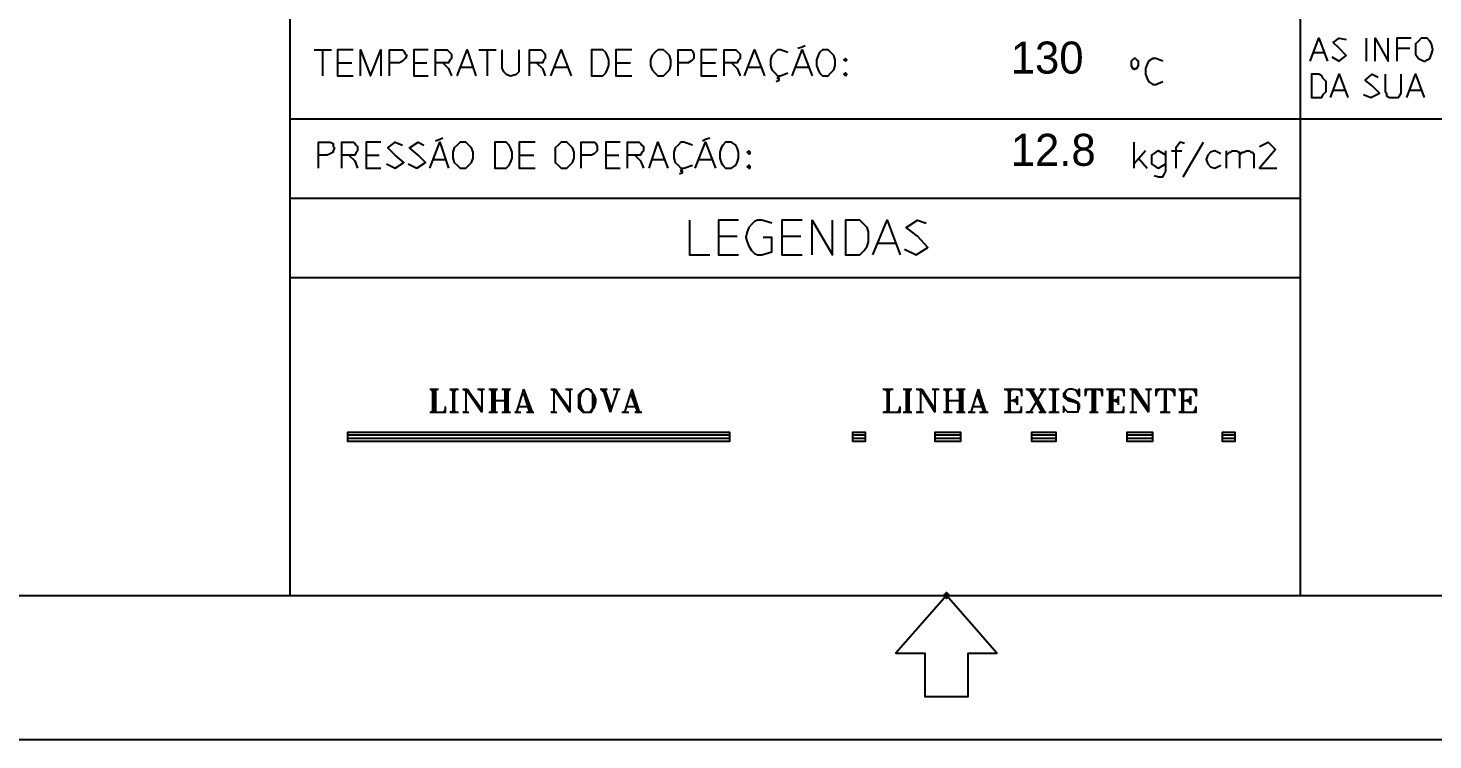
# Model space of a CAD drawing. Extents: x 0 to 597, y 0 to 422.
# Drawn here: x 240.8 to 338.1, y 0 to 49.3 of the extents above; entities that cross this region are included whole.
import ezdxf

# ---------------------------------------------------------------- set-up
doc = ezdxf.new("R2010")
doc.units = 0
doc.header["$MEASUREMENT"] = 0
doc.layers.add('GT_1', color=7, linetype='Continuous')
doc.styles.add('HTX1', font='O8116901', dxfattribs={"width": 1.02})

msp = doc.modelspace()

# ---------------------------------------------------------------- linework, layer by layer
at = {"linetype": 'Continuous'}
msp.add_lwpolyline([(0, 421.74), (597.11, 421.74), (597.11, 0), (0, 0)], close=True, dxfattribs=at)
at = {"layer": 'GT_1', "flags": 128}
for points in [[(25, 10), (583.8, 10), (583.8, 409.8)], [(258.9, 107.9), (258.9, 10)], [(328.9, 107.9), (328.9, 10)], [(260.6, 47.8), (261.8, 47.8)], [(261.2, 46), (261.2, 47.8)], [(263.3, 47.8), (262.2, 47.8), (262.2, 46), (263.3, 46)], [(263.8, 46), (263.8, 47.8), (264.5, 46), (265.2, 47.8), (265.2, 46)], [(265.8, 46), (265.8, 47.8), (266.5, 47.8), (266.7, 47.8), (266.8, 47.7), (266.9, 47.5), (267, 47.4), (266.9, 47.2), (266.8, 47.1), (266.7, 47), (266.5, 46.9), (265.8, 46.9)], [(268.5, 47.8), (267.5, 47.8), (267.5, 46), (268.5, 46)], [(269, 46), (269, 47.8), (269.6, 47.8), (269.8, 47.8), (269.9, 47.7), (270, 47.6), (270.1, 47.5), (270.1, 47.3), (270.1, 47.2), (270, 47.1), (269.9, 46.9), (269.8, 46.9), (269.6, 46.9), (269, 46.9)], [(270.5, 46), (271.2, 47.8), (271.8, 46)], [(272, 47.8), (273.2, 47.8)], [(272.6, 46), (272.6, 47.8)], [(273.6, 47.8), (273.6, 46.5), (273.7, 46.3), (273.9, 46.1), (274.2, 46), (274.6, 46.1), (274.8, 46.3), (274.8, 46.5), (274.8, 47.8)], [(275.5, 46), (275.5, 47.8), (276.2, 47.8), (276.3, 47.8), (276.4, 47.7), (276.5, 47.6), (276.6, 47.5), (276.6, 47.3), (276.6, 47.2), (276.5, 47.1), (276.4, 46.9), (276.3, 46.9), (276.2, 46.9), (275.5, 46.9)], [(277, 46), (277.7, 47.8), (278.4, 46)], [(280.5, 46), (280.6, 46), (280.8, 46.2), (280.9, 46.4), (281, 46.7), (281, 47.1), (280.9, 47.4), (280.8, 47.6), (280.6, 47.8), (280.4, 47.8), (279.8, 47.8), (279.8, 46), (280.4, 46), (280.5, 46)], [(282.6, 47.8), (281.5, 47.8), (281.5, 46), (282.6, 46)], [(284.7, 46), (284.8, 46), (285, 46.2), (285.2, 46.4), (285.3, 46.7), (285.3, 47.1), (285.2, 47.4), (285, 47.6), (284.8, 47.8), (284.6, 47.8), (284.4, 47.8), (284.2, 47.6), (284, 47.4), (283.9, 47.1), (283.9, 46.7), (284, 46.4), (284.2, 46.2), (284.4, 46), (284.6, 46), (284.7, 46)], [(285.8, 46), (285.8, 47.8), (286.5, 47.8), (286.7, 47.8), (286.8, 47.7), (286.9, 47.5), (286.9, 47.4), (286.9, 47.2), (286.8, 47.1), (286.7, 47), (286.5, 46.9), (285.8, 46.9)], [(288.5, 47.8), (287.4, 47.8), (287.4, 46), (288.5, 46)], [(289, 46), (289, 47.8), (289.6, 47.8), (289.8, 47.8), (289.9, 47.7), (290, 47.6), (290.1, 47.5), (290.1, 47.3), (290.1, 47.2), (290, 47.1), (289.9, 46.9), (289.8, 46.9), (289.6, 46.9), (289, 46.9)], [(290.4, 46), (291.1, 47.8), (291.8, 46)], [(293.4, 47.6), (292.9, 47.8), (292.7, 47.8), (292.5, 47.6), (292.3, 47.4), (292.2, 47.1), (292.2, 46.7), (292.3, 46.4), (292.5, 46.2), (292.7, 46), (292.9, 46), (293.4, 46.2)], [(293.7, 46), (294.4, 47.8), (295.1, 46)], [(294.1, 47.9), (294.4, 48), (294.6, 48.1)], [(296.1, 46), (296.2, 46), (296.4, 46.2), (296.6, 46.4), (296.7, 46.7), (296.7, 47.1), (296.6, 47.4), (296.4, 47.6), (296.2, 47.8), (296, 47.8), (295.8, 47.8), (295.6, 47.6), (295.5, 47.4), (295.4, 47.1), (295.4, 46.7), (295.5, 46.4), (295.6, 46.2), (295.8, 46), (296, 46), (296.1, 46)], [(329.6, 47), (330.2, 48.6), (330.8, 47)], [(331.1, 47.3), (331.6, 47), (332.1, 47.4), (331.6, 47.9), (331.2, 48.3), (331.6, 48.6), (332.1, 48.5)], [(333.5, 47), (333.5, 48.6)], [(334.1, 47), (334.1, 48.6), (335, 47), (335, 48.6)], [(336.6, 48.6), (335.6, 48.6), (335.6, 47)], [(335.6, 47.9), (336.5, 47.9)], [(337.6, 47), (337.7, 47.1), (337.9, 47.2), (338, 47.5), (338.1, 47.8), (338, 48.2), (337.9, 48.4), (337.7, 48.6), (337.5, 48.6), (337.3, 48.6), (337.1, 48.4), (336.9, 48.2), (336.9, 47.8), (336.9, 47.5), (337.1, 47.2), (337.3, 47.1), (337.5, 47), (337.6, 47)], [(262.2, 46.9), (263.2, 46.9)], [(267.5, 46.9), (268.4, 46.9)], [(269.5, 46.9), (269.9, 46.5), (270.1, 46)], [(276, 46.9), (276.4, 46.5), (276.6, 46)], [(281.5, 46.9), (282.5, 46.9)], [(287.4, 46.9), (288.4, 46.9)], [(289.5, 46.9), (289.9, 46.5), (290.1, 46)], [(297.4, 47), (297.5, 47.1), (297.4, 47.2), (297.3, 47.1), (297.4, 47)], [(317.4, 46.4), (317.5, 46.5), (317.6, 46.5), (317.7, 46.7), (317.7, 46.8), (317.7, 47), (317.6, 47.1), (317.5, 47.2), (317.4, 47.2), (317.3, 47.1), (317.2, 47), (317.2, 46.8), (317.2, 46.7), (317.3, 46.5), (317.4, 46.5), (317.4, 46.4)], [(319.4, 47), (318.9, 47.2), (318.7, 47.2), (318.4, 47), (318.3, 46.8), (318.2, 46.5), (318.2, 46.1), (318.3, 45.8), (318.4, 45.6), (318.7, 45.4), (318.9, 45.4), (319.4, 45.6)], [(329.8, 47.6), (330.6, 47.6)], [(270.7, 46.6), (271.6, 46.6)], [(277.2, 46.6), (278.1, 46.6)], [(290.7, 46.6), (291.6, 46.6)], [(292.6, 45.6), (292.8, 45.7), (292.8, 45.8), (292.7, 45.8), (292.8, 46)], [(293.9, 46.6), (294.9, 46.6)], [(297.4, 46), (297.5, 46.1), (297.4, 46.2), (297.3, 46.1), (297.4, 46)], [(330.3, 44.5), (330.4, 44.5), (330.5, 44.7), (330.7, 44.9), (330.7, 45.3), (330.7, 45.6), (330.5, 45.8), (330.4, 46), (330.2, 46.1), (329.7, 46.1), (329.7, 44.5), (330.2, 44.5), (330.3, 44.5)], [(331, 44.5), (331.6, 46.1), (332.2, 44.5)], [(333.3, 44.7), (333.8, 44.5), (334.4, 44.8), (333.9, 45.3), (333.4, 45.7), (333.9, 46.1), (334.3, 45.9)], [(334.8, 46.1), (334.8, 44.9), (334.9, 44.8), (334.9, 44.6), (335.1, 44.5), (335.2, 44.5), (335.4, 44.5), (335.5, 44.5), (335.7, 44.5), (335.8, 44.6), (335.9, 44.8), (335.9, 44.9), (335.9, 46.1)], [(336.3, 44.5), (336.9, 46.1), (337.5, 44.5)], [(331.2, 45), (332, 45)], [(336.5, 45), (337.3, 45)], [(328.9, 43), (258.9, 43)], [(453.8, 43), (328.9, 43)], [(260.9, 39.6), (260.9, 41.4), (261.5, 41.4), (261.6, 41.4), (261.7, 41.4), (261.9, 41.3), (261.9, 41.1), (262, 41), (261.9, 40.8), (261.9, 40.7), (261.7, 40.6), (261.5, 40.5), (260.9, 40.5)], [(262.5, 39.6), (262.5, 41.4), (263.1, 41.4), (263.3, 41.4), (263.4, 41.3), (263.5, 41.2), (263.6, 41.1), (263.6, 40.9), (263.6, 40.8), (263.5, 40.7), (263.4, 40.5), (263.3, 40.5), (263.1, 40.5), (262.5, 40.5)], [(265.2, 41.4), (264.2, 41.4), (264.2, 39.6), (265.2, 39.6)], [(265.6, 39.9), (266.2, 39.6), (266.8, 40), (266.2, 40.5), (265.7, 41), (266.2, 41.4), (266.7, 41.2)], [(267.1, 39.9), (267.7, 39.6), (268.3, 40), (267.8, 40.5), (267.2, 41), (267.8, 41.4), (268.2, 41.2)], [(268.6, 39.6), (269.3, 41.4), (269.9, 39.6)], [(269, 41.5), (269.3, 41.6), (269.5, 41.7)], [(271, 39.6), (271.1, 39.6), (271.3, 39.8), (271.5, 40), (271.6, 40.3), (271.6, 40.7), (271.5, 41), (271.3, 41.2), (271.1, 41.4), (270.9, 41.4), (270.7, 41.4), (270.5, 41.2), (270.3, 41), (270.2, 40.7), (270.2, 40.3), (270.3, 40), (270.5, 39.8), (270.7, 39.6), (270.9, 39.6), (271, 39.6)], [(273.8, 39.6), (273.9, 39.6), (274.1, 39.8), (274.2, 40), (274.3, 40.3), (274.3, 40.7), (274.2, 41), (274.1, 41.2), (273.9, 41.4), (273.7, 41.4), (273.1, 41.4), (273.1, 39.6), (273.7, 39.6), (273.8, 39.6)], [(275.9, 41.4), (274.8, 41.4), (274.8, 39.6), (275.9, 39.6)], [(278, 39.6), (278.1, 39.6), (278.3, 39.8), (278.5, 40), (278.6, 40.3), (278.6, 40.7), (278.5, 41), (278.3, 41.2), (278.1, 41.4), (277.9, 41.4), (277.7, 41.4), (277.5, 41.2), (277.3, 41), (277.3, 40.7), (277.3, 40.3), (277.3, 40), (277.5, 39.8), (277.7, 39.6), (277.9, 39.6), (278, 39.6)], [(279.1, 39.6), (279.1, 41.4), (279.8, 41.4), (280, 41.4), (280.1, 41.3), (280.2, 41.1), (280.2, 41), (280.2, 40.8), (280.1, 40.7), (280, 40.6), (279.8, 40.5), (279.1, 40.5)], [(281.8, 41.4), (280.8, 41.4), (280.8, 39.6), (281.8, 39.6)], [(282.3, 39.6), (282.3, 41.4), (282.9, 41.4), (283.1, 41.4), (283.2, 41.3), (283.3, 41.2), (283.4, 41.1), (283.4, 40.9), (283.4, 40.8), (283.3, 40.7), (283.2, 40.5), (283.1, 40.5), (282.9, 40.5), (282.3, 40.5)], [(283.8, 39.6), (284.4, 41.4), (285.1, 39.6)], [(286.8, 41.2), (286.2, 41.4), (286, 41.4), (285.8, 41.2), (285.6, 41), (285.5, 40.7), (285.5, 40.3), (285.6, 40), (285.8, 39.8), (286, 39.6), (286.2, 39.6), (286.8, 39.8)], [(287, 39.6), (287.7, 41.4), (288.4, 39.6)], [(287.5, 41.5), (287.7, 41.6), (288, 41.7)], [(289.4, 39.6), (289.5, 39.6), (289.8, 39.8), (289.9, 40), (290, 40.3), (290, 40.7), (289.9, 41), (289.8, 41.2), (289.5, 41.4), (289.3, 41.4), (289.1, 41.4), (288.9, 41.2), (288.8, 41), (288.7, 40.7), (288.7, 40.3), (288.8, 40), (288.9, 39.8), (289.1, 39.6), (289.3, 39.6), (289.4, 39.6)], [(317.4, 39.6), (317.4, 41.4)], [(320.9, 41.3), (320.6, 41.4), (320.3, 41), (320.3, 39.6)], [(320.8, 39), (322.2, 41.4)], [(326.1, 41.1), (326.7, 41.4), (327.2, 40.9), (326.1, 39.6), (327.3, 39.6)], [(263, 40.5), (263.4, 40.1), (263.6, 39.6)], [(264.2, 40.5), (265.1, 40.5)], [(268.8, 40.2), (269.7, 40.2)], [(274.8, 40.5), (275.8, 40.5)], [(280.8, 40.5), (281.7, 40.5)], [(282.8, 40.5), (283.2, 40.1), (283.4, 39.6)], [(284, 40.2), (284.9, 40.2)], [(287.3, 40.2), (288.2, 40.2)], [(290.8, 40.6), (290.8, 40.7), (290.7, 40.8), (290.6, 40.7), (290.7, 40.6), (290.8, 40.6)], [(318.2, 40.8), (317.4, 39.9)], [(317.7, 40.3), (318.3, 39.6)], [(319.6, 40.5), (319.1, 40.8), (318.9, 40.7), (318.6, 40.5), (318.6, 40.2), (318.6, 39.9), (318.9, 39.7), (319.1, 39.6), (319.6, 39.9)], [(318.8, 39.1), (319.1, 39), (319.4, 39), (319.5, 39.2), (319.6, 39.4), (319.6, 40.8)], [(320, 40.8), (320.7, 40.8)], [(323.4, 40.6), (323, 40.8), (322.7, 40.7), (322.5, 40.5), (322.4, 40.2), (322.5, 39.9), (322.7, 39.7), (323, 39.6), (323.4, 39.8)], [(323.8, 39.6), (323.8, 40.8)], [(323.8, 40.5), (323.9, 40.6), (324, 40.7), (324.1, 40.7), (324.2, 40.8), (324.4, 40.8), (324.5, 40.8), (324.6, 40.7), (324.7, 40.7), (324.7, 40.6), (324.7, 40.5), (324.7, 39.6)], [(324.7, 40.5), (324.8, 40.6), (324.9, 40.7), (325, 40.7), (325.2, 40.8), (325.3, 40.8), (325.4, 40.8), (325.5, 40.7), (325.6, 40.7), (325.7, 40.6), (325.7, 40.5), (325.7, 39.6)], [(285.9, 39.2), (286.1, 39.3), (286.1, 39.4), (286, 39.4), (286.1, 39.6)], [(290.8, 39.6), (290.8, 39.7), (290.7, 39.8), (290.6, 39.7), (290.7, 39.6), (290.8, 39.6)], [(328.9, 37.5), (258.9, 37.5)], [(286.6, 36), (286.6, 33.6), (288, 33.6)], [(290, 36), (288.6, 36), (288.6, 33.6), (290, 33.6)], [(292.3, 35.8), (291.6, 36), (291.3, 36), (291.1, 35.9), (290.9, 35.7), (290.7, 35.5), (290.6, 35.2), (290.5, 34.8), (290.6, 34.5), (290.7, 34.2), (290.9, 33.9), (291.1, 33.7), (291.3, 33.6), (291.6, 33.6), (292.3, 33.8), (292.3, 34.8), (291.7, 34.8)], [(294.4, 36), (293, 36), (293, 33.6), (294.4, 33.6)], [(295.1, 33.6), (295.1, 36), (296.5, 33.6), (296.5, 36)], [(298.3, 33.6), (298.4, 33.6), (298.5, 33.7), (298.7, 33.9), (298.9, 34.2), (299, 34.5), (299, 34.8), (299, 35.2), (298.9, 35.5), (298.7, 35.7), (298.5, 35.9), (298.4, 36), (298.2, 36), (297.4, 36), (297.4, 33.6), (298.2, 33.6), (298.3, 33.6)], [(299.3, 33.6), (300.3, 36), (301.2, 33.6)], [(301.5, 34), (302.3, 33.6), (303.1, 34.1), (302.4, 34.9), (301.6, 35.5), (302.4, 36), (303, 35.8)], [(288.6, 34.9), (289.9, 34.9)], [(293, 34.9), (294.3, 34.9)], [(299.6, 34.4), (300.9, 34.4)], [(328.9, 32), (258.9, 32)], [(268.6, 24.3), (269.2, 24.3)], [(268.7, 24.3), (268.8, 24.2)], [(268.7, 24.3), (268.8, 24.1)], [(268.8, 24.3), (268.8, 22.7)], [(268.9, 24.2), (268.9, 22.7)], [(269, 24.3), (269, 22.7)], [(269, 24.3), (269, 24.1)], [(269.1, 24.3), (269, 24.2)], [(270, 24.3), (270.6, 24.3)], [(270, 24.3), (270.2, 24.2)], [(270.1, 24.3), (270.2, 24.1)], [(270.2, 24.3), (270.2, 22.7)], [(270.3, 24.3), (270.3, 22.7)], [(270.4, 24.3), (270.3, 24.1)], [(270.5, 24.3), (270.3, 24.2)], [(270.3, 24.2), (270.3, 22.7)], [(270.9, 24.3), (271.2, 24.3)], [(270.9, 24.3), (271.1, 24.2)], [(271.1, 24.3), (271.1, 22.7)], [(271.1, 24.3), (272.2, 22.7)], [(271.2, 24.3), (272.1, 22.9)], [(271.2, 24.3), (272.2, 22.9)], [(271.9, 24.3), (272.4, 24.3)], [(272, 24.3), (272.2, 24.2)], [(272.3, 24.3), (272.2, 24.2)], [(272.2, 24.2), (272.2, 22.7)], [(272.7, 24.3), (273.3, 24.3)], [(272.8, 24.3), (272.9, 24.2)], [(272.8, 24.3), (272.9, 24.1)], [(272.9, 24.3), (272.9, 22.7)], [(273, 24.2), (273, 22.7)], [(273.1, 24.3), (273.1, 22.7)], [(273.2, 24.3), (273.1, 24.1)], [(273.2, 24.3), (273.1, 24.2)], [(273.1, 23.5), (273.8, 23.5)], [(273.6, 24.3), (274.2, 24.3)], [(273.7, 24.3), (273.8, 24.2)], [(273.8, 24.3), (273.8, 22.7)], [(273.8, 24.3), (273.8, 24.1)], [(273.9, 24.2), (273.9, 22.7)], [(274, 24.3), (274, 22.7)], [(274.1, 24.3), (274, 24.1)], [(274.1, 24.3), (274, 24.2)], [(275.1, 24.3), (274.6, 22.7)], [(275.1, 24.3), (275.7, 22.7)], [(275.1, 24), (275.5, 22.7)], [(275.1, 24), (275.6, 22.7)], [(277, 24.3), (277.3, 24.3)], [(277, 24.3), (277.2, 24.2)], [(277.2, 24.3), (277.2, 22.7)], [(277.2, 24.3), (278.3, 22.7)], [(277.3, 24.3), (278.2, 22.9)], [(277.3, 24.3), (278.3, 22.9)], [(278, 24.3), (278.5, 24.3)], [(278.1, 24.3), (278.3, 24.2)], [(278.4, 24.3), (278.3, 24.2)], [(278.3, 24.2), (278.3, 22.7)], [(279.3, 24.2), (279.2, 24.2), (279, 24), (278.9, 23.9), (278.9, 23.6), (278.9, 23.4), (278.9, 23), (279, 22.9), (279.2, 22.7), (279.4, 22.7), (279.6, 22.7), (279.8, 22.7), (279.9, 22.9), (280, 23), (280.1, 23.4), (280.1, 23.6), (280, 23.9), (279.9, 24), (279.8, 24.2), (279.6, 24.3), (279.4, 24.3), (279.3, 24.2)], [(279.1, 24), (279, 23.9), (278.9, 23.7), (278.9, 23.3), (279, 23), (279.1, 22.9)], [(279.4, 24.3), (279.3, 24.2), (279.1, 24), (279, 23.7), (279, 23.3), (279.1, 23), (279.3, 22.7), (279.4, 22.7)], [(279.6, 22.7), (279.7, 22.7), (279.9, 23), (279.9, 23.3), (279.9, 23.7), (279.9, 24), (279.7, 24.2), (279.6, 24.3)], [(279.9, 22.9), (279.9, 23), (280, 23.3), (280, 23.7), (279.9, 23.9), (279.9, 24)], [(280.4, 24.3), (280.9, 24.3)], [(280.5, 24.3), (280.6, 24.1)], [(280.6, 24.3), (281.1, 22.7)], [(280.6, 24.3), (281.1, 22.9), (281.1, 22.7)], [(280.7, 24.3), (281.2, 22.9)], [(280.8, 24.3), (280.7, 24.1)], [(280.9, 24.3), (280.7, 24.2)], [(281.6, 24.2), (281.1, 22.7)], [(281.3, 24.3), (281.8, 24.3)], [(281.5, 24.3), (281.6, 24.2)], [(281.7, 24.3), (281.6, 24.2)], [(282.6, 24.3), (282.1, 22.7)], [(282.5, 24), (283, 22.7)], [(282.6, 24.3), (283.1, 22.7)], [(282.6, 24), (283.1, 22.7)], [(300, 24.3), (300.7, 24.3)], [(300.1, 24.3), (300.3, 24.2)], [(300.2, 24.3), (300.3, 24.1)], [(300.3, 24.3), (300.3, 22.7)], [(300.3, 24.2), (300.3, 22.7)], [(300.4, 24.3), (300.4, 22.7)], [(300.5, 24.3), (300.4, 24.1)], [(300.6, 24.3), (300.4, 24.2)], [(301.4, 24.3), (302, 24.3)], [(301.5, 24.3), (301.6, 24.2)], [(301.6, 24.3), (301.6, 22.7)], [(301.6, 24.3), (301.6, 24.1)], [(301.7, 24.2), (301.7, 22.7)], [(301.8, 24.3), (301.8, 22.7)], [(301.9, 24.3), (301.8, 24.1)], [(301.9, 24.3), (301.8, 24.2)], [(302.3, 24.3), (302.7, 24.3)], [(302.4, 24.3), (302.6, 24.2)], [(302.6, 24.3), (302.6, 22.7)], [(302.6, 24.3), (303.6, 22.7)], [(302.6, 24.3), (303.5, 22.9)], [(302.7, 24.3), (303.6, 22.9)], [(303.4, 24.3), (303.9, 24.3)], [(303.5, 24.3), (303.6, 24.2)], [(303.8, 24.3), (303.6, 24.2)], [(303.6, 24.2), (303.6, 22.7)], [(304.2, 24.3), (304.8, 24.3)], [(304.2, 24.3), (304.4, 24.2)], [(304.3, 24.3), (304.4, 24.1)], [(304.4, 24.3), (304.4, 22.7)], [(304.5, 24.3), (304.5, 22.7)], [(304.6, 24.3), (304.5, 24.1)], [(304.7, 24.3), (304.5, 24.2)], [(304.5, 24.2), (304.5, 22.7)], [(304.5, 23.5), (305.3, 23.5)], [(305.1, 24.3), (305.7, 24.3)], [(305.1, 24.3), (305.3, 24.2)], [(305.2, 24.3), (305.3, 24.1)], [(305.3, 24.3), (305.3, 22.7)], [(305.4, 24.2), (305.4, 22.7)], [(305.5, 24.3), (305.5, 22.7)], [(305.5, 24.3), (305.5, 24.1)], [(305.6, 24.3), (305.5, 24.2)], [(306.6, 24.3), (306.1, 22.7)], [(306.5, 24), (307, 22.7)], [(306.6, 24.3), (307.1, 22.7)], [(306.6, 24), (307.1, 22.7)], [(308.4, 24.3), (309.6, 24.3), (309.6, 23.8)], [(308.5, 24.3), (308.7, 24.2)], [(308.6, 24.3), (308.7, 24.1)], [(308.7, 24.3), (308.7, 22.7)], [(308.7, 24.2), (308.7, 22.7)], [(308.8, 24.3), (308.8, 22.7)], [(308.9, 24.3), (308.8, 24.1)], [(309, 24.3), (308.8, 24.2)], [(308.8, 23.5), (309.3, 23.5)], [(309.3, 23.6), (309, 23.5), (309.3, 23.4)], [(309.3, 23.7), (309.1, 23.5), (309.3, 23.4)], [(309.3, 23.8), (309.2, 23.5), (309.3, 23.2)], [(309.3, 24.3), (309.6, 24.2)], [(309.3, 23.8), (309.3, 23.2)], [(309.4, 24.3), (309.6, 24.1)], [(309.5, 24.3), (309.6, 24)], [(309.6, 24.3), (309.6, 23.8)], [(309.9, 24.3), (310.5, 24.3)], [(310, 24.3), (310.3, 24.1)], [(310.1, 24.3), (311, 22.7)], [(310.2, 24.3), (311.1, 22.7)], [(311.1, 24.2), (310.2, 22.7)], [(310.3, 24.3), (311.2, 22.7)], [(310.3, 24.3), (310.3, 24.1)], [(310.4, 24.3), (310.3, 24.2)], [(310.9, 24.3), (311.3, 24.3)], [(310.9, 24.3), (311.1, 24.2)], [(311.2, 24.3), (311.1, 24.2)], [(311.5, 24.3), (312.2, 24.3)], [(311.6, 24.3), (311.8, 24.2)], [(311.7, 24.3), (311.8, 24.1)], [(311.8, 24.3), (311.8, 22.7)], [(311.9, 24.3), (311.9, 22.7)], [(312, 24.3), (311.9, 24.1)], [(312.1, 24.3), (311.9, 24.2)], [(311.9, 24.2), (311.9, 22.7)], [(313.5, 24), (313.6, 24.3), (313.6, 23.8), (313.5, 24), (313.4, 24.2), (313.1, 24.3), (312.9, 24.3), (312.7, 24.2), (312.5, 24), (312.5, 23.8), (312.6, 23.7), (312.8, 23.5), (313.3, 23.4), (313.5, 23.3), (313.5, 23.1), (313.5, 22.9), (313.5, 22.7)], [(312.7, 24.2), (312.6, 24), (312.6, 23.9), (312.7, 23.7), (312.8, 23.7), (313.3, 23.5), (313.5, 23.4), (313.6, 23.2), (313.6, 23), (313.5, 22.8), (313.5, 22.7), (313.2, 22.7), (313, 22.7), (312.8, 22.7), (312.6, 22.9), (312.5, 23.1), (312.5, 22.7), (312.6, 22.9)], [(312.6, 23.8), (312.7, 23.7), (312.8, 23.6), (313.3, 23.4), (313.5, 23.4), (313.5, 23.2)], [(314, 24.3), (314, 23.8)], [(314, 24.3), (315.2, 24.3)], [(314.1, 24.3), (314, 23.8)], [(314.1, 24.3), (314, 24)], [(314.2, 24.3), (314, 24.1)], [(314.4, 24.3), (314, 24.2)], [(314.5, 24.3), (314.5, 22.7)], [(314.6, 24.2), (314.6, 22.7)], [(314.7, 24.3), (314.7, 22.7)], [(314.8, 24.3), (315.2, 24.2)], [(315, 24.3), (315.2, 24.1)], [(315.1, 24.3), (315.2, 24)], [(315.1, 24.3), (315.2, 23.8)], [(315.2, 24.3), (315.2, 23.8)], [(315.5, 24.3), (316.7, 24.3), (316.7, 23.8)], [(315.6, 24.3), (315.7, 24.2)], [(315.7, 24.3), (315.7, 22.7)], [(315.7, 24.3), (315.7, 24.1)], [(315.8, 24.2), (315.8, 22.7)], [(315.9, 24.3), (315.9, 22.7)], [(316, 24.3), (315.9, 24.1)], [(316, 24.3), (315.9, 24.2)], [(315.9, 23.5), (316.3, 23.5)], [(316.3, 23.6), (316, 23.5), (316.3, 23.4)], [(316.3, 23.7), (316.2, 23.5), (316.3, 23.4)], [(316.3, 24.3), (316.7, 24.2)], [(316.3, 23.8), (316.3, 23.2)], [(316.3, 23.8), (316.3, 23.5), (316.3, 23.2)], [(316.5, 24.3), (316.7, 24.1)], [(316.6, 24.3), (316.7, 24)], [(316.7, 24.3), (316.7, 23.8)], [(317.1, 24.3), (317.5, 24.3)], [(317.2, 24.3), (317.3, 24.2)], [(317.3, 24.3), (317.3, 22.7)], [(317.3, 24.3), (318.4, 22.7)], [(317.4, 24.3), (318.3, 22.9)], [(317.5, 24.3), (318.4, 22.9)], [(318.2, 24.3), (318.6, 24.3)], [(318.3, 24.3), (318.4, 24.2)], [(318.6, 24.3), (318.4, 24.2)], [(318.4, 24.2), (318.4, 22.7)], [(318.9, 24.3), (318.9, 23.8)], [(318.9, 24.3), (320.2, 24.3)], [(319, 24.3), (318.9, 23.8)], [(319.1, 24.3), (318.9, 24)], [(319.2, 24.3), (318.9, 24.1)], [(319.3, 24.3), (318.9, 24.2)], [(319.5, 24.3), (319.5, 22.7)], [(319.5, 24.2), (319.5, 22.7)], [(319.6, 24.3), (319.6, 22.7)], [(319.8, 24.3), (320.2, 24.2)], [(319.9, 24.3), (320.2, 24.1)], [(320, 24.3), (320.2, 24)], [(320.1, 24.3), (320.2, 23.8)], [(320.2, 24.3), (320.2, 23.8)], [(320.5, 24.3), (321.7, 24.3), (321.7, 23.8)], [(320.5, 24.3), (320.7, 24.2)], [(320.6, 24.3), (320.7, 24.1)], [(320.7, 24.3), (320.7, 22.7)], [(320.8, 24.3), (320.8, 22.7)], [(320.9, 24.3), (320.8, 24.1)], [(321, 24.3), (320.8, 24.2)], [(320.8, 24.2), (320.8, 22.7)], [(320.8, 23.5), (321.3, 23.5)], [(321.3, 23.6), (321, 23.5), (321.3, 23.4)], [(321.3, 23.7), (321.1, 23.5), (321.3, 23.4)], [(321.3, 23.8), (321.2, 23.5), (321.3, 23.2)], [(321.3, 24.3), (321.7, 24.2)], [(321.3, 23.8), (321.3, 23.2)], [(321.5, 24.3), (321.7, 24.1)], [(321.5, 24.3), (321.7, 24)], [(321.6, 24.3), (321.7, 23.8)], [(268.6, 22.7), (269.7, 22.7), (269.7, 23.1)], [(268.8, 22.8), (268.7, 22.7)], [(268.8, 22.7), (268.7, 22.7)], [(269, 22.8), (269, 22.7), (269.1, 22.7)], [(269.3, 22.7), (269.7, 22.7)], [(269.5, 22.7), (269.7, 22.8)], [(269.6, 22.7), (269.7, 22.9)], [(269.7, 22.7), (269.7, 23.1)], [(270, 22.7), (270.6, 22.7)], [(270.2, 22.7), (270, 22.7)], [(270.2, 22.8), (270.1, 22.7)], [(270.3, 22.8), (270.4, 22.7)], [(270.3, 22.7), (270.5, 22.7)], [(270.9, 22.7), (271.3, 22.7)], [(271.1, 22.7), (270.9, 22.7)], [(271.1, 22.7), (271.2, 22.7)], [(272.7, 22.7), (273.3, 22.7)], [(272.9, 22.8), (272.8, 22.7)], [(272.9, 22.7), (272.8, 22.7)], [(273.1, 22.8), (273.2, 22.7)], [(273.1, 22.7), (273.2, 22.7)], [(273.6, 22.7), (274.2, 22.7)], [(273.8, 22.7), (273.7, 22.7)], [(273.8, 22.8), (273.8, 22.7)], [(274, 22.8), (274.1, 22.7)], [(274, 22.7), (274.1, 22.7)], [(274.5, 22.7), (274.9, 22.7)], [(274.6, 22.7), (274.5, 22.7)], [(274.6, 22.7), (274.8, 22.7)], [(274.8, 23.1), (275.4, 23.1)], [(275.3, 22.7), (275.8, 22.7)], [(275.5, 22.8), (275.4, 22.7)], [(275.5, 22.7), (275.4, 22.7)], [(275.6, 22.8), (275.7, 22.7)], [(277, 22.7), (277.4, 22.7)], [(277.2, 22.7), (277, 22.7)], [(277.2, 22.7), (277.3, 22.7)], [(281.9, 22.7), (282.4, 22.7)], [(282.1, 22.7), (282, 22.7)], [(282.1, 22.7), (282.2, 22.7)], [(282.2, 23.1), (282.9, 23.1)], [(282.8, 22.7), (283.3, 22.7)], [(283, 22.7), (282.8, 22.7)], [(283, 22.8), (282.9, 22.7)], [(283.1, 22.8), (283.2, 22.7)], [(300, 22.7), (301.2, 22.7), (301.2, 23.1)], [(300.3, 22.7), (300.1, 22.7)], [(300.3, 22.8), (300.2, 22.7)], [(300.4, 22.8), (300.5, 22.7)], [(300.4, 22.7), (300.6, 22.7)], [(300.8, 22.7), (301.2, 22.7)], [(301, 22.7), (301.2, 22.9)], [(301, 22.7), (301.2, 22.8)], [(301.1, 22.7), (301.2, 23.1)], [(301.4, 22.7), (302, 22.7)], [(301.6, 22.7), (301.5, 22.7)], [(301.6, 22.8), (301.6, 22.7)], [(301.8, 22.8), (301.9, 22.7)], [(301.8, 22.7), (301.9, 22.7)], [(302.3, 22.7), (302.8, 22.7)], [(302.6, 22.7), (302.4, 22.7)], [(302.6, 22.7), (302.7, 22.7)], [(304.2, 22.7), (304.8, 22.7)], [(304.4, 22.7), (304.2, 22.7)], [(304.4, 22.8), (304.3, 22.7)], [(304.5, 22.8), (304.6, 22.7)], [(304.5, 22.7), (304.7, 22.7)], [(305.1, 22.7), (305.7, 22.7)], [(305.3, 22.7), (305.1, 22.7)], [(305.3, 22.8), (305.2, 22.7)], [(305.5, 22.8), (305.5, 22.7), (305.6, 22.7)], [(305.9, 22.7), (306.4, 22.7)], [(306.1, 22.7), (306, 22.7)], [(306.1, 22.7), (306.2, 22.7)], [(306.2, 23.1), (306.9, 23.1)], [(306.7, 22.7), (307.3, 22.7)], [(307, 22.7), (306.8, 22.7)], [(307, 22.8), (306.9, 22.7)], [(307.1, 22.8), (307.2, 22.7)], [(308.4, 22.7), (309.6, 22.7), (309.6, 23.1)], [(308.7, 22.7), (308.5, 22.7)], [(308.7, 22.8), (308.6, 22.7)], [(308.8, 22.8), (308.9, 22.7)], [(308.8, 22.7), (309, 22.7)], [(309.3, 22.7), (309.6, 22.7)], [(309.4, 22.7), (309.6, 22.8)], [(309.5, 22.7), (309.6, 22.9)], [(309.6, 22.7), (309.6, 23.1)], [(309.9, 22.7), (310.4, 22.7)], [(310.2, 22.7), (310, 22.7)], [(310.2, 22.7), (310.3, 22.7)], [(310.8, 22.7), (311.3, 22.7)], [(311, 22.8), (310.9, 22.7)], [(311, 22.7), (310.9, 22.7)], [(311, 22.8), (311.2, 22.7)], [(311.5, 22.7), (312.2, 22.7)], [(311.8, 22.7), (311.6, 22.7)], [(311.8, 22.8), (311.7, 22.7)], [(311.9, 22.8), (312, 22.7)], [(311.9, 22.7), (312.1, 22.7)], [(314.3, 22.7), (314.9, 22.7)], [(314.5, 22.8), (314.4, 22.7)], [(314.5, 22.7), (314.4, 22.7)], [(314.7, 22.8), (314.7, 22.7), (314.8, 22.7)], [(315.5, 22.7), (316.7, 22.7), (316.7, 23.1)], [(315.7, 22.7), (315.6, 22.7)], [(315.7, 22.8), (315.7, 22.7)], [(315.9, 22.8), (316, 22.7)], [(315.9, 22.7), (316, 22.7)], [(316.3, 22.7), (316.7, 22.7)], [(316.5, 22.7), (316.7, 22.8)], [(316.6, 22.7), (316.7, 22.9)], [(316.7, 22.7), (316.7, 23.1)], [(317.1, 22.7), (317.6, 22.7)], [(317.3, 22.7), (317.2, 22.7)], [(317.3, 22.7), (317.5, 22.7)], [(319.2, 22.7), (319.9, 22.7)], [(319.5, 22.7), (319.3, 22.7)], [(319.5, 22.8), (319.4, 22.7)], [(319.6, 22.8), (319.7, 22.7)], [(319.6, 22.7), (319.8, 22.7)], [(320.5, 22.7), (321.7, 22.7), (321.7, 23.1)], [(320.7, 22.7), (320.5, 22.7)], [(320.7, 22.8), (320.6, 22.7)], [(320.8, 22.8), (320.9, 22.7)], [(320.8, 22.7), (321, 22.7)], [(321.3, 22.7), (321.7, 22.7)], [(321.5, 22.7), (321.7, 22.9)], [(321.5, 22.7), (321.7, 22.8)], [(321.6, 22.7), (321.7, 23.1)], [(262.9, 20.9), (289.4, 20.9), (289.4, 21.1), (262.9, 21.1), (262.9, 20.7), (289.4, 20.7), (289.4, 21.3), (262.9, 21.3), (262.9, 21), (262.9, 20.9)], [(297.9, 20.9), (298.8, 20.9), (298.8, 21.1), (297.9, 21.1), (297.9, 20.7), (298.8, 20.7), (298.8, 21.3), (297.9, 21.3), (297.9, 21), (297.9, 20.9)], [(303.6, 20.9), (305.4, 20.9), (305.4, 21.1), (303.6, 21.1), (303.6, 20.7), (305.4, 20.7), (305.4, 21.3), (303.6, 21.3), (303.6, 21), (303.6, 20.9)], [(310.3, 20.9), (312, 20.9), (312, 21.1), (310.3, 21.1), (310.3, 20.7), (312, 20.7), (312, 21.3), (310.3, 21.3), (310.3, 21), (310.3, 20.9)], [(316.9, 20.9), (318.7, 20.9), (318.7, 21.1), (316.9, 21.1), (316.9, 20.7), (318.7, 20.7), (318.7, 21.3), (316.9, 21.3), (316.9, 21), (316.9, 20.9)], [(323.5, 20.9), (324.4, 20.9), (324.4, 21.1), (323.5, 21.1), (323.5, 20.7), (324.4, 20.7), (324.4, 21.3), (323.5, 21.3), (323.5, 21), (323.5, 20.9)], [(306.9, 6), (307.9, 6), (304.4, 10), (300.9, 6), (302.9, 6), (302.9, 3), (305.9, 3), (305.9, 6), (306.9, 6)], [(304.3, 10.1), (304.4, 10.2), (304.6, 10), (304.4, 9.8), (304.2, 10), (304.3, 10.1)], [(304.3, 10), (304.4, 10.1), (304.5, 10), (304.4, 9.9), (304.3, 10)]]:
    msp.add_lwpolyline(points, dxfattribs=at)

# ---------------------------------------------------------------- texts
at = {"layer": 'GT_1', "style": 'HTX1', "width": 1.02}
for s, p in [('130', (308.85, 46.15)), ('12.8', (308.85, 39.76))]:
    msp.add_text(s, height=2.2188, dxfattribs=at).set_placement(p)

doc.saveas('drawing.dxf')
